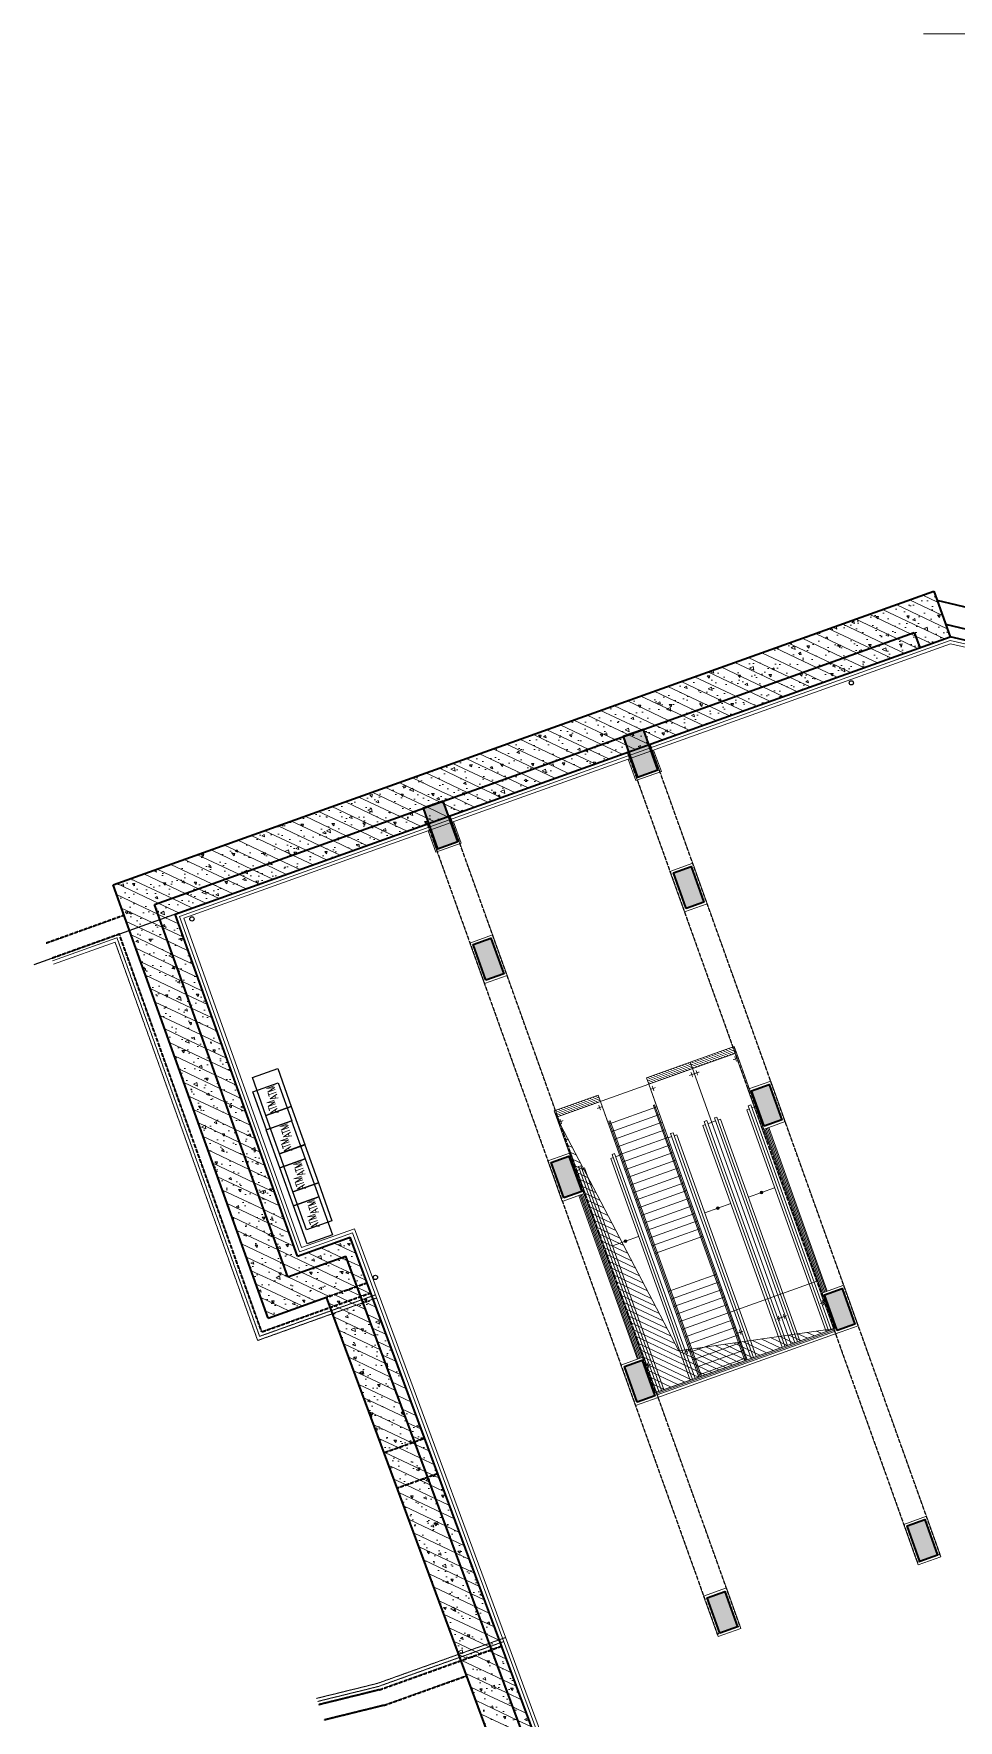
# Model space of a CAD drawing. Header units: millimetres. Extents: x 395197 to 699875, y 745 to 708816.
# Drawn here: x 395197 to 429565, y 447387 to 510072 of the extents above; entities that cross this region are included whole.
import ezdxf

# ---------------------------------------------------------------- set-up
doc = ezdxf.new("R2010")
doc.units = ezdxf.units.MM
doc.linetypes.add('CONTINOUS', pattern=[0])
doc.linetypes.add('DASH', pattern=[0.35, 0.25, -0.1])
for name, color, linetype in [('A-OTHER', 9, 'Continuous'), ('A-PUB_TEXT', 7, 'Continuous'), ('FT预埋件', 7, 'Continuous'), ('gpsylk', 40, 'Continuous'), ('ZX-定位标注', 7, 'Continuous'), ('站台板下梁', 4, 'Continuous'), ('站名站距', 3, 'Continuous')]:
    doc.layers.add(name, color=color, linetype=linetype)
for name, color, linetype, lineweight in [('COLUMN', 9, 'Continuous', 13), ('DIM_LEAD', 3, 'Continuous', 9), ('STAIR', 2, 'Continuous', 9), ('地墙', 4, 'Continuous', 40), ('填充', 252, 'Continuous', 9), ('孔洞', 30, 'Continuous', 9), ('扶手', 144, 'Continuous', 9), ('暗梁暗柱', 4, 'Continuous', 40), ('柱子装修层', 9, 'Continuous', 9), ('柱边', 250, 'Continuous', 40), ('离壁墙', 185, 'Continuous', 9), ('装修线', 5, 'Continuous', 20)]:
    doc.layers.add(name, color=color, linetype=linetype, lineweight=lineweight)
doc.styles.add('_TCH_DIM', font='txt1.shx', dxfattribs={"bigfont": '@@hztxt.shx'})
pattern_1 = [(154.699, (404639.6, 463868.67), (-160.2652, -339.028), []), (159.699, (404639.6, 463868.7), (-274.04, 1044.654), [112.5, -1237.5]), (104.699, (404639.6, 463868.7), (-992.102, -576.27), [90, -990]), (210.1504, (404616.8, 463955.7), (-1266.14, 468.387), [95.61, -1051.713]), (155.883, (404357.2, 463767.5), (-305.87, 1590.863), [168.75, -1856.25]), (206.3346, (404331.7, 463900.1), (-1848.246, 827.41), [143.415, -1577.57]), (100.883, (404357.2, 463767.5), (-1848.25, 827.41), [135, -1485]), (130.699, (404377.2, 463934.05), (266.778, 1046.532), [112.5, -1237.5]), (75.699, (404377.2, 463934), (-1147.092, -23.035), [90, -990]), (181.1504, (404399.4, 464021.3), (-880.314, 1023.498), [95.61, -1051.713]), (147.199, (404639.6, 463868.67), (-476.266, -151.1447), [0, -978, 0, -1005, 0, -993.75]), (117.199, (404639.6, 463868.67), (-690.007, 172.089), [0, -573, 0, -955.5, 0, -378.75]), (77.199, (404752.35, 463553.75), (-238.058, 765.276), [0, -375, 0, -1170, 0, -1552.5]), (67.199, (404802.9, 463412.5), (-436.239, 772.969), [0, -487.5, 0, -777, 0, -1102.5])]
pattern_2 = [(154.69898, (625805.57, 547374.84), (-160.26523, -339.0281), []), (159.699, (625805.6, 547374.8), (-274.04, 1044.654), [112.5, -1237.5]), (104.699, (625805.6, 547374.8), (-992.1017, -576.2684), [90, -990]), (210.1504, (625782.7, 547461.9), (-1266.1414, 468.3866), [95.6103, -1051.713]), (155.8832, (625523.1, 547273.7), (-305.8676, 1590.863), [168.75, -1856.25]), (206.3346, (625497.6, 547406.3), (-1848.246, 827.413), [143.415, -1577.57]), (100.8832, (625523.1, 547273.7), (-1848.246, 827.412), [135, -1485]), (130.699, (625543.2, 547440.2), (266.7776, 1046.5322), [112.5, -1237.5]), (75.699, (625543.2, 547440.2), (-1147.092, -23.035), [90, -990]), (181.1504, (625565.4, 547527.4), (-880.314, 1023.4977), [95.6103, -1051.713]), (147.19898, (625805.57, 547374.84), (-476.2659, -151.1447), [0, -978, 0, -1005, 0, -993.75]), (117.19898, (625805.57, 547374.84), (-690.0067, 172.0891), [0, -573, 0, -955.5, 0, -378.75]), (77.19898, (625918.32, 547059.9), (-238.0578, 765.2761), [0, -375, 0, -1170, 0, -1552.5]), (67.19898, (625968.9, 546918.7), (-436.239, 772.9693), [0, -487.5, 0, -777, 0, -1102.5])]

# ---------------------------------------------------------------- blocks, each defined once
blk = doc.blocks.new('_FZH')
blk.add_solid([(-0.5, -0.5), (0.5, -0.5), (-0.5, 0.5), (0.5, 0.5)])
blk = doc.blocks.new('ft')
at = {"linetype": 'ByBlock', "const_width": 30}
for points in [[(-100, 0), (100, 0)], [(0, -100), (0, 100)]]:
    blk.add_lwpolyline(points, dxfattribs=at)
blk = doc.blocks.new('shd ias hdiusadiosaj dioasjdiosajdioasjpods opd')
at = {"layer": 'A-OTHER', "color": 230}
blk.add_lwpolyline([(1898385, 629847.5), (1896885, 629847.5), (1896885, 630847.5), (1898385, 630847.5)], close=True, dxfattribs=at)
at = {"layer": 'A-PUB_TEXT', "color": 230, "style": '_TCH_DIM', "width": 0.705882}
blk.add_text('ATM', height=297.5, rotation=359.772263, dxfattribs=at).set_placement((1897344.5, 630195.5))

msp = doc.modelspace()

# ---------------------------------------------------------------- hatches: boundary and pattern name
at = {"layer": 'COLUMN'}
for points in [[(417106, 483946), (417444, 483005), (417646, 482440), (418399, 482709), (417860, 484216)], [(409669, 481283), (410006, 480342), (410208, 479777), (410961, 480046), (410422, 481553)]]:
    msp.add_hatch(color=256, dxfattribs=at).paths.add_polyline_path(points)
at = {"layer": 'STAIR'}
h = msp.add_hatch(dxfattribs=at)
h.set_pattern_fill('ANSI31', color=256, scale=50, angle=109.69898, style=0)
h.set_pattern_definition([(154.69898, (-217820.09, 410778.61), (-33.922807, -71.760949), [])])
h.paths.add_polyline_path([(419602, 471843), (419687, 471608), (421315, 472191), (421231, 472426)])
at = {"layer": 'STAIR', "linetype": 'ByBlock'}
h = msp.add_hatch(dxfattribs=at)
h.set_pattern_fill('ANSI31', color=256, scale=50, angle=109.69898, style=0)
h.set_pattern_definition([(154.69898, (-219448.85, 410195.47), (-33.922807, -71.760949), [])])
h.paths.add_polyline_path([(417973, 471260), (418058, 471024), (419687, 471608), (419602, 471843)])
h = msp.add_hatch(dxfattribs=at)
h.set_pattern_fill('ANSI31', color=256, scale=50, angle=109.69898, style=0)
h.set_pattern_definition([(154.69898, (-222875.82, 408968.5), (-33.922807, -71.760949), [])])
h.paths.add_polyline_path([(414547, 470033), (414631, 469797), (416260, 470381), (416175, 470616)])
at = {"layer": 'STAIR'}
h = msp.add_hatch(color=256, dxfattribs=at)
h.paths.add_polyline_path([(422207, 466987, 0.414776), (422271, 466956, 0.0086), (422272, 466957), (422248, 467001)])
h.paths.add_polyline_path([(422207, 466987), (422248, 467001), (422224, 467044, 0.331348)])
h.paths.add_polyline_path([(422237, 467051, 0.072383), (422224, 467044), (422248, 467001), (422301, 467020, 0.414776)])
h.paths.add_polyline_path([(422248, 467001), (422272, 466957, 0.403616), (422301, 467020)])
h = msp.add_hatch(color=256, dxfattribs=at)
h.paths.add_polyline_path([(420578, 466404, 0.414776), (420642, 466373, 0.0086), (420643, 466374), (420619, 466418)])
h.paths.add_polyline_path([(420578, 466404), (420619, 466418), (420595, 466461, 0.331348)])
h.paths.add_polyline_path([(420608, 466467, 0.072383), (420595, 466461), (420619, 466418), (420672, 466437, 0.414776)])
h.paths.add_polyline_path([(420619, 466418), (420643, 466374, 0.403616), (420672, 466437)])
h = msp.add_hatch(color=256, dxfattribs=at)
h.paths.add_polyline_path([(417151, 465177, 0.414776), (417215, 465146, 0.0086), (417216, 465147), (417192, 465191)])
h.paths.add_polyline_path([(417151, 465177), (417192, 465191), (417168, 465234, 0.331348)])
h.paths.add_polyline_path([(417181, 465240, 0.072383), (417168, 465234), (417192, 465191), (417245, 465210, 0.414776)])
h.paths.add_polyline_path([(417192, 465191), (417216, 465147, 0.403616), (417245, 465210)])
at = {"layer": '填充'}
h = msp.add_hatch(dxfattribs=at)
h.set_pattern_fill('钢筋混凝土', color=252, scale=150, angle=109.69898, style=0)
h.set_pattern_definition(pattern_1)
h.paths.add_polyline_path([(424878, 488003), (425270, 486869), (427929, 487821), (428131, 487256), (429261, 487660), (428789, 488978), (428654, 489355)])
h = msp.add_hatch(dxfattribs=at)
h.set_pattern_fill('钢筋混凝土', color=252, scale=150, angle=109.69898, style=0)
h.set_pattern_definition(pattern_1)
h.paths.add_polyline_path([(425270, 486869), (424878, 488003), (416655, 485059), (417059, 483929)])
h = msp.add_hatch(dxfattribs=at)
h.set_pattern_fill('钢筋混凝土', color=252, scale=150, angle=109.69898, style=0)
h.set_pattern_definition(pattern_1)
h.paths.add_polyline_path([(425270, 486869), (425467, 486302), (428131, 487256), (427929, 487821)])
h = msp.add_hatch(dxfattribs=at)
h.set_pattern_fill('钢筋混凝土', color=252, scale=150, angle=109.69898, style=0)
h.set_pattern_definition(pattern_1)
h.paths.add_polyline_path([(417059, 483929), (417262, 483364), (425467, 486302), (425270, 486869)])
h = msp.add_hatch(dxfattribs=at)
h.set_pattern_fill('钢筋混凝土', color=252, scale=150, angle=109.69898, style=0)
h.set_pattern_definition(pattern_1)
h.paths.add_polyline_path([(410065, 482699), (410469, 481570), (417059, 483929), (416655, 485059)])
h = msp.add_hatch(dxfattribs=at)
h.set_pattern_fill('钢筋混凝土', color=252, scale=150, angle=109.69898, style=0)
h.set_pattern_definition(pattern_1)
h.paths.add_polyline_path([(417262, 483364), (417059, 483929), (410469, 481570), (410671, 481005)])
h = msp.add_hatch(dxfattribs=at)
h.set_pattern_fill('钢筋混凝土', color=252, scale=150, angle=109.69898, style=0)
h.set_pattern_definition(pattern_1)
h.paths.add_polyline_path([(401841, 479755), (402258, 478630), (410469, 481570), (410065, 482699)])
h = msp.add_hatch(dxfattribs=at)
h.set_pattern_fill('钢筋混凝土', color=252, scale=150, angle=109.69898, style=0)
h.set_pattern_definition(pattern_1)
h.paths.add_polyline_path([(402258, 478630), (402466, 478067), (410671, 481005), (410469, 481570)])
h = msp.add_hatch(dxfattribs=at)
h.set_pattern_fill('钢筋混凝土', color=252, scale=150, angle=109.69898, style=0)
h.set_pattern_definition(pattern_1)
h.paths.add_polyline_path([(398150, 478434), (398757, 476739), (399887, 477143), (399685, 477708), (402258, 478630), (401841, 479755)])
h = msp.add_hatch(dxfattribs=at)
h.set_pattern_fill('钢筋混凝土', color=252, scale=150, angle=109.69898, style=0)
h.set_pattern_definition(pattern_1)
h.paths.add_polyline_path([(399685, 477708), (399887, 477143), (402466, 478067), (402258, 478630)])
h = msp.add_hatch(dxfattribs=at)
h.set_pattern_fill('钢筋混凝土', color=252, scale=150, angle=109.69898, style=0)
h.set_pattern_definition(pattern_1)
h.paths.add_polyline_path([(399887, 477143), (398757, 476739), (400611, 471561), (401741, 471965)])
h = msp.add_hatch(dxfattribs=at)
h.set_pattern_fill('钢筋混凝土', color=252, scale=150, angle=109.69898, style=0)
h.set_pattern_definition(pattern_1)
h.paths.add_polyline_path([(401741, 471965), (402306, 472168), (400452, 477346), (399887, 477143)])
h = msp.add_hatch(dxfattribs=at)
h.set_pattern_fill('钢筋混凝土', color=252, scale=150, angle=109.69898, style=0)
h.set_pattern_definition(pattern_1)
h.paths.add_polyline_path([(405002, 464636), (402306, 472168), (401741, 471965), (404640, 463869), (406798, 464642), (407175, 464776), (406966, 465339)])
h = msp.add_hatch(dxfattribs=at)
h.set_pattern_fill('钢筋混凝土', color=252, scale=150, angle=109.69898, style=0)
h.set_pattern_definition(pattern_1)
h.paths.add_polyline_path([(401741, 471965), (400611, 471561), (403510, 463464), (404640, 463869)])
h = msp.add_hatch(dxfattribs=at)
h.set_pattern_fill('钢筋混凝土', color=252, scale=150, angle=109.69898, style=0)
h.set_pattern_definition(pattern_1)
h.paths.add_polyline_path([(407215, 463516), (406798, 464642), (403510, 463464), (403914, 462334)])
h = msp.add_hatch(dxfattribs=at)
h.set_pattern_fill('钢筋混凝土', color=252, scale=150, angle=109.69898, style=0)
h.set_pattern_definition(pattern_1)
h.paths.add_polyline_path([(407175, 464776), (406798, 464642), (409354, 457739), (409731, 457874)])
h = msp.add_hatch(dxfattribs=at)
h.set_pattern_fill('钢筋混凝土', color=252, scale=150, angle=109.69898, style=0)
h.set_pattern_definition(pattern_2)
h.paths.add_polyline_path([(408711, 456022), (411086, 449607), (412216, 450012), (409841, 456426)])
h.paths.add_polyline_path([(406085, 463112), (408224, 457335), (409354, 457739), (407215, 463516)])
h.paths.add_polyline_path([(409841, 456426), (412216, 450012), (412593, 450146), (410217, 456561)])
h.paths.add_polyline_path([(409354, 457739), (409841, 456426), (410217, 456561), (409731, 457874)])
h = msp.add_hatch(dxfattribs=at)
h.set_pattern_fill('钢筋混凝土', color=252, scale=150, angle=109.69898, style=0)
h.set_pattern_definition(pattern_2)
h.paths.add_polyline_path([(409597, 457083), (409354, 457739), (408224, 457335), (408468, 456678)])
h = msp.add_hatch(dxfattribs=at)
h.set_pattern_fill('钢筋混凝土', color=252, scale=150, angle=109.69898, style=0)
h.set_pattern_definition(pattern_2)
h.paths.add_polyline_path([(408468, 456678), (408711, 456022), (409841, 456426), (409597, 457083)])
h = msp.add_hatch(dxfattribs=at)
h.set_pattern_fill('钢筋混凝土', color=252, scale=150, angle=109.69898, style=0)
h.set_pattern_definition(pattern_1)
h.paths.add_polyline_path([(412765, 448530), (413141, 448665), (412593, 450146), (412222, 450014)])
h = msp.add_hatch(dxfattribs=at)
h.set_pattern_fill('钢筋混凝土', color=252, scale=150, angle=109.69898, style=0)
h.set_pattern_definition(pattern_1)
h.paths.add_polyline_path([(412765, 448530), (412222, 450014), (411086, 449607), (411635, 448125)])
h = msp.add_hatch(dxfattribs=at)
h.set_pattern_fill('钢筋混凝土', color=252, scale=150, angle=109.69898, style=0)
h.set_pattern_definition(pattern_1)
h.paths.add_polyline_path([(412765, 448530), (411635, 448125), (414802, 439572), (415932, 439977)])
h = msp.add_hatch(dxfattribs=at)
h.set_pattern_fill('钢筋混凝土', color=252, scale=150, angle=109.69898, style=0)
h.set_pattern_definition(pattern_1)
h.paths.add_polyline_path([(415932, 439977), (416309, 440112), (413141, 448665), (412765, 448530)])
at = {"layer": '孔洞', "linetype": 'ByBlock'}
h = msp.add_hatch(dxfattribs=at)
h.set_pattern_fill('ANSI31', color=8, scale=120, angle=109.69898, style=0)
h.set_pattern_definition([(154.699, (452168.05, 499668.05), (-81.41474, -172.2263), [])])
h.paths.add_polyline_path([(414631, 469797), (418296, 459560), (424981, 461953), (419175, 461120)])

# ---------------------------------------------------------------- linework, layer by layer
at = {"layer": 'DIM_LEAD', "linetype": 'ByBlock'}
msp.add_line((437117, 510072, 0), (428267, 510072, 0), dxfattribs=at)
at = {"layer": 'gpsylk', "linetype": 'CONTINOUS', "lineweight": -3}
for centre in [(425590, 485946, 0), (401077, 477171, 0), (407898, 463847, 0)]:
    msp.add_circle(centre, 79.5, dxfattribs=at)
at = {"layer": 'STAIR'}
for p, q in [((421296, 472184, 0), (418058, 471024, 0)), ((421315, 472191, 0), (424930, 462094, 0)), ((423352, 461370, 0), (419687, 471608, 0)), ((419687, 471608, 0), (423352, 461370, 0)), ((418058, 471024, 0), (421723, 460787, 0)), ((421723, 460787, 0), (418058, 471024, 0)), ((419925, 460143, 0), (416260, 470381, 0)), ((416260, 470381, 0), (419925, 460143, 0)), ((416561, 469539, 0), (418359, 470183, 0)), ((421848, 470257, 0), (421754, 470224, 0)), ((421754, 470224, 0), (424745, 461869, 0)), ((421848, 470257, 0), (424839, 461903, 0)), ((421889, 470144, 0), (422030, 470195, 0)), ((418296, 459560, 0), (414631, 469797, 0)), ((416662, 469256, 0), (418460, 469900, 0)), ((416763, 468974, 0), (418561, 469618, 0)), ((420072, 469494, 0), (420166, 469528, 0)), ((420219, 469674, 0), (420125, 469641, 0)), ((420125, 469641, 0), (423117, 461286, 0)), ((420219, 469674, 0), (423211, 461319, 0)), ((420260, 469561, 0), (420542, 469662, 0)), ((420596, 469809, 0), (420502, 469775, 0)), ((420502, 469775, 0), (423493, 461421, 0)), ((420596, 469809, 0), (423587, 461454, 0)), ((420636, 469696, 0), (420731, 469730, 0)), ((420731, 469730, 0), (423681, 461488, 0)), ((421700, 470077, 0), (421794, 470111, 0)), ((421700, 470077, 0), (424651, 461835, 0)), ((416864, 468692, 0), (418663, 469335, 0)), ((416965, 468409, 0), (418764, 469053, 0)), ((418772, 469029, 0), (418914, 469079, 0)), ((418967, 469226, 0), (418873, 469192, 0)), ((421864, 460837, 0), (418873, 469192, 0)), ((421959, 460871, 0), (418967, 469226, 0)), ((419008, 469113, 0), (419102, 469147, 0)), ((422053, 460905, 0), (419102, 469147, 0)), ((420072, 469494, 0), (423022, 461252, 0)), ((416645, 468267, 0), (416739, 468301, 0)), ((416645, 468267, 0), (419595, 460025, 0)), ((416792, 468447, 0), (416698, 468414, 0)), ((416698, 468414, 0), (419690, 460059, 0)), ((416792, 468447, 0), (419784, 460092, 0)), ((416833, 468334, 0), (416974, 468385, 0)), ((417067, 468127, 0), (418865, 468770, 0)), ((417168, 467844, 0), (418966, 468488, 0)), ((415345, 467802, 0), (415487, 467852, 0)), ((415540, 467999, 0), (415446, 467965, 0)), ((418437, 459610, 0), (415446, 467965, 0)), ((418532, 459644, 0), (415540, 467999, 0)), ((415581, 467886, 0), (415675, 467920, 0)), ((418626, 459678, 0), (415675, 467920, 0)), ((417269, 467562, 0), (419067, 468205, 0)), ((417370, 467279, 0), (419168, 467923, 0)), ((417471, 466997, 0), (419269, 467641, 0)), ((417572, 466714, 0), (419370, 467358, 0)), ((417673, 466432, 0), (419472, 467076, 0)), ((422739, 467177, 0), (421769, 466830, 0)), ((417774, 466150, 0), (419573, 466793, 0)), ((417876, 465867, 0), (419674, 466511, 0)), ((421110, 466594, 0), (420140, 466247, 0)), ((417977, 465585, 0), (419775, 466228, 0)), ((418078, 465302, 0), (419876, 465946, 0)), ((417683, 465367, 0), (416713, 465020, 0)), ((418179, 465020, 0), (419977, 465663, 0)), ((418280, 464737, 0), (420078, 465381, 0)), ((418786, 463325, 0), (420584, 463969, 0)), ((418887, 463043, 0), (420685, 463686, 0)), ((418988, 462760, 0), (420786, 463404, 0)), ((419291, 461913, 0), (424347, 463723, 0)), ((419089, 462478, 0), (420887, 463121, 0)), ((419190, 462195, 0), (420988, 462839, 0)), ((419392, 461630, 0), (421191, 462274, 0)), ((419493, 461348, 0), (421292, 461992, 0)), ((419594, 461065, 0), (421393, 461709, 0)), ((419696, 460783, 0), (421494, 461427, 0)), ((419797, 460501, 0), (421595, 461144, 0)), ((419898, 460218, 0), (421696, 460862, 0))]:
    msp.add_line(p, q, dxfattribs=at)
at = {"layer": 'STAIR', "elevation": 0}
msp.add_lwpolyline([(419602, 471843), (421231, 472426), (421315, 472191), (419687, 471608)], close=True, dxfattribs=at)
at = {"layer": 'STAIR', "linetype": 'ByBlock', "elevation": 0}
for points in [[(417973, 471260), (419602, 471843), (419687, 471608), (418058, 471024)], [(414547, 470033), (416175, 470616), (416260, 470381), (414631, 469797)]]:
    msp.add_lwpolyline(points, close=True, dxfattribs=at)
at = {"layer": 'STAIR'}
for centre in [(422254, 467003, 0), (420625, 466420, 0), (417198, 465193, 0)]:
    msp.add_circle(centre, 50, dxfattribs=at)
at = {"layer": '地墙', "ltscale": 5}
for p, q in [((398150, 478434, 0), (428654, 489355, 0)), ((428654, 489355, 0), (429261, 487660, 0)), ((465183, 480381, 0), (428779, 489007, 0)), ((399685, 477708, 0), (427929, 487821, 0)), ((427929, 487821, 0), (428131, 487256, 0)), ((464571, 479704, 0), (429100, 488109, 0)), ((400452, 477346, 0), (429261, 487660, 0)), ((464265, 479365, 0), (429261, 487660, 0)), ((417248, 483997, 0), (417248, 483997, 0)), ((417436, 484064, 0), (417436, 484064, 0)), ((409810, 481334, 0), (409810, 481334, 0)), ((409998, 481401, 0), (409998, 481401, 0)), ((403914, 462334, 0), (398150, 478434, 0)), ((404640, 463869, 0), (399685, 477708, 0)), ((405002, 464636, 0), (400452, 477346, 0)), ((405002, 464636, 0), (406966, 465339, 0)), ((434945, 389785, 0), (406966, 465339, 0)), ((404640, 463869, 0), (406798, 464642, 0)), ((434570, 389648, 0), (406798, 464642, 0)), ((403914, 462334, 0), (406085, 463112, 0)), ((433443, 389234, 0), (406085, 463112, 0))]:
    msp.add_line(p, q, dxfattribs=at)
at = {"layer": '孔洞', "elevation": 0}
for points in [[(416260, 470381), (416561, 469539), (418359, 470183), (418058, 471024), (421315, 472191), (424981, 461953), (418296, 459560), (414631, 469797), (418058, 471024)], [(414631, 469797), (419175, 461120), (424981, 461953)]]:
    msp.add_lwpolyline(points, dxfattribs=at)
at = {"layer": '扶手'}
for p, q in [((418279, 470260, 0), (418232, 470243, 0)), ((418232, 470243, 0), (421628, 460753, 0)), ((418279, 470260, 0), (421675, 460770, 0)), ((416574, 469650, 0), (416621, 469667, 0)), ((416574, 469650, 0), (419972, 460160, 0)), ((416621, 469667, 0), (420019, 460177, 0)), ((424603, 463305, 0), (422425, 469387, 0)), ((424650, 463322, 0), (422472, 469404, 0)), ((417683, 460827, 0), (415506, 466909, 0)), ((417730, 460844, 0), (415553, 466926, 0)), ((424950, 461889, 0), (418360, 459530, 0)), ((424950, 461889, 0), (418360, 459530, 0)), ((424967, 461842, 0), (418377, 459483, 0))]:
    msp.add_line(p, q, dxfattribs=at)
at = {"layer": '暗梁暗柱', "linetype": 'DASH', "ltscale": 1.5}
for p, q in [((398555, 477304, 0), (395660, 476267, 0)), ((398380, 476604, 0), (395862, 475703, 0)), ((403673, 461823, 0), (398380, 476604, 0)), ((403673, 461823, 0), (407731, 463276, 0)), ((408224, 457335, 0), (409731, 457874, 0)), ((408711, 456022, 0), (410217, 456561, 0)), ((411086, 449607, 0), (412593, 450146, 0)), ((408046, 448519, 0), (411092, 449609, 0)), ((408219, 447943, 0), (411294, 449044, 0)), ((408046, 448519, 0), (405794, 447964, 0)), ((408219, 447943, 0), (405997, 447396, 0))]:
    msp.add_line(p, q, dxfattribs=at)
at = {"layer": '暗梁暗柱', "linetype": 'DASH', "ltscale": 1.5, "elevation": 0}
msp.add_lwpolyline([(406085, 463112), (407592, 463651)], dxfattribs=at)
at = {"layer": '柱子装修层', "elevation": 0}
for points in [[(418240, 483449), (418527, 482649), (417585, 482312), (417299, 483112)], [(410803, 480786), (411089, 479986), (410148, 479649), (409861, 480449)]]:
    msp.add_lwpolyline(points, dxfattribs=at)
for points in [[(419385, 477433), (418846, 478939), (419693, 479243), (420233, 477736)], [(419446, 477561), (418974, 478879), (419633, 479115), (420105, 477797)], [(411948, 474770), (411408, 476276), (412256, 476580), (412795, 475073)], [(412008, 474898), (411536, 476216), (412195, 476452), (412667, 475134)], [(422284, 469336), (421745, 470843), (422592, 471146), (423131, 469640)], [(422345, 469464), (421873, 470782), (422532, 471018), (423004, 469700)], [(414846, 466673), (414307, 468180), (415154, 468483), (415694, 466977)], [(414907, 466801), (414435, 468119), (415094, 468355), (415566, 467037)], [(425001, 461748), (424462, 463254), (425309, 463558), (425848, 462051)], [(425061, 461876), (424590, 463194), (425249, 463430), (425720, 462112)], [(417563, 459085), (417024, 460591), (417871, 460895), (418411, 459388)], [(417624, 459213), (417152, 460531), (417811, 460767), (418283, 459449)], [(428075, 453162), (427536, 454668), (428383, 454971), (428922, 453465)], [(428136, 453290), (427664, 454608), (428323, 454844), (428795, 453525)], [(420637, 450499), (420098, 452005), (420945, 452308), (421485, 450802)], [(420698, 450627), (420226, 451945), (420885, 452181), (421357, 450863)]]:
    msp.add_lwpolyline(points, close=True, dxfattribs=at)
at = {"layer": '柱边', "ltscale": 5, "elevation": 0}
for points in [[(417106, 483946), (417646, 482440), (418399, 482709), (417860, 484216)], [(409669, 481283), (410208, 479777), (410961, 480046), (410422, 481553)], [(419446, 477561), (418974, 478879), (419633, 479115), (420105, 477797)], [(412008, 474898), (411536, 476216), (412195, 476452), (412667, 475134)], [(422345, 469464), (421873, 470782), (422532, 471018), (423004, 469700)], [(414907, 466801), (414435, 468119), (415094, 468355), (415566, 467037)], [(425061, 461876), (424590, 463194), (425249, 463430), (425720, 462112)], [(417624, 459213), (417152, 460531), (417811, 460767), (418283, 459449)], [(428136, 453290), (427664, 454608), (428323, 454844), (428795, 453525)], [(420698, 450625), (420226, 451943), (420886, 452179), (421357, 450861)]]:
    msp.add_lwpolyline(points, close=True, dxfattribs=at)
at = {"layer": '离壁墙'}
for p, q in [((400618, 477267, 0), (429269, 487525, 0)), ((400771, 477195, 0), (429276, 487400, 0)), ((434056, 486400, 0), (429269, 487525, 0)), ((434103, 486266, 0), (429276, 487400, 0)), ((405081, 464802, 0), (400618, 477267, 0)), ((405153, 464955, 0), (400771, 477195, 0)), ((398292, 476466, 0), (395896, 475608, 0)), ((398219, 476313, 0), (395936, 475495, 0)), ((405081, 464802, 0), (407044, 465505, 0)), ((405153, 464955, 0), (407115, 465658, 0)), ((435067, 389830, 0), (407044, 465505, 0)), ((435180, 389871, 0), (407115, 465658, 0))]:
    msp.add_line(p, q, dxfattribs=at)
at = {"layer": '离壁墙', "linetype": 'DASH'}
for p, q in [((403594, 461657, 0), (398292, 476466, 0)), ((403521, 461503, 0), (398219, 476313, 0)), ((403521, 461503, 0), (407939, 463085, 0)), ((403594, 461657, 0), (407898, 463198, 0)), ((407974, 448758, 0), (412741, 450465, 0)), ((408009, 448643, 0), (412670, 450312, 0)), ((407974, 448758, 0), (405709, 448200, 0)), ((408009, 448643, 0), (405749, 448087, 0))]:
    msp.add_line(p, q, dxfattribs=at)
at = {"layer": '站台板下梁', "color": 2, "linetype": 'DASH', "ltscale": 1.5, "elevation": 0}
for points in [[(417261, 483366), (428041, 453257), (428888, 453560), (418109, 483669)], [(409824, 480701), (420604, 450593), (421451, 450896), (410671, 481005)]]:
    msp.add_lwpolyline(points, dxfattribs=at)
at = {"layer": '站名站距', "linetype": 'Continuous'}
msp.add_line((400570, 477388, 0), (395197, 475464, 0), dxfattribs=at)
at = {"layer": '装修线'}
for p, q in [((424556, 463288, 0), (422378, 469370, 0)), ((424697, 463339, 0), (422520, 469421, 0)), ((417636, 460810, 0), (415458, 466892, 0)), ((417777, 460861, 0), (415600, 466943, 0)), ((425095, 461782, 0), (418317, 459355, 0)), ((424934, 461936, 0), (418343, 459577, 0))]:
    msp.add_line(p, q, dxfattribs=at)

# ---------------------------------------------------------------- block references
at = {"layer": 'COLUMN', "xscale": 1400, "yscale": 700.0000000000001, "zscale": 699.9999999999998, "rotation": 109.6989807785361}
for p in [(419539, 478338, 0), (412102, 475675, 0), (422438, 470241, 0), (415000, 467578, 0), (425155, 462653, 0), (417717, 459990, 0), (428229, 454067, 0), (420791, 451404, 0)]:
    msp.add_blockref('_FZH', p, dxfattribs=at)
at = {"layer": 'FT预埋件', "linetype": 'ByBlock', "rotation": 109.698980389513}
for p in [(421289, 471969, 0), (419660, 471386, 0), (419848, 471453, 0), (418219, 470870, 0), (416233, 470159, 0), (414792, 469643, 0), (424533, 462908, 0), (422904, 462325, 0), (423092, 462392, 0), (421463, 461809, 0), (419477, 461098, 0), (418036, 460582, 0)]:
    msp.add_blockref('ft', p, dxfattribs=at)
at = {"layer": 'ZX-定位标注'}
for p, rotation in [((1634133, -1105734, 0), 109.5889350716816), ((1637171, -1103898, 0), 109.698980389513), ((1634636, -1107147, 0), 109.5889350716816), ((1637676, -1105310, 0), 109.698980389513), ((1635138, -1108561, 0), 109.5889350716816), ((1638181, -1106723, 0), 109.698980389513), ((1635641, -1109974, 0), 109.5889350716816), ((1638686, -1108135, 0), 109.698980389513)]:
    msp.add_blockref('shd ias hdiusadiosaj dioasjdiosajdioasjpods opd', p, dxfattribs=dict(at, rotation=rotation))

doc.saveas('drawing.dxf')
